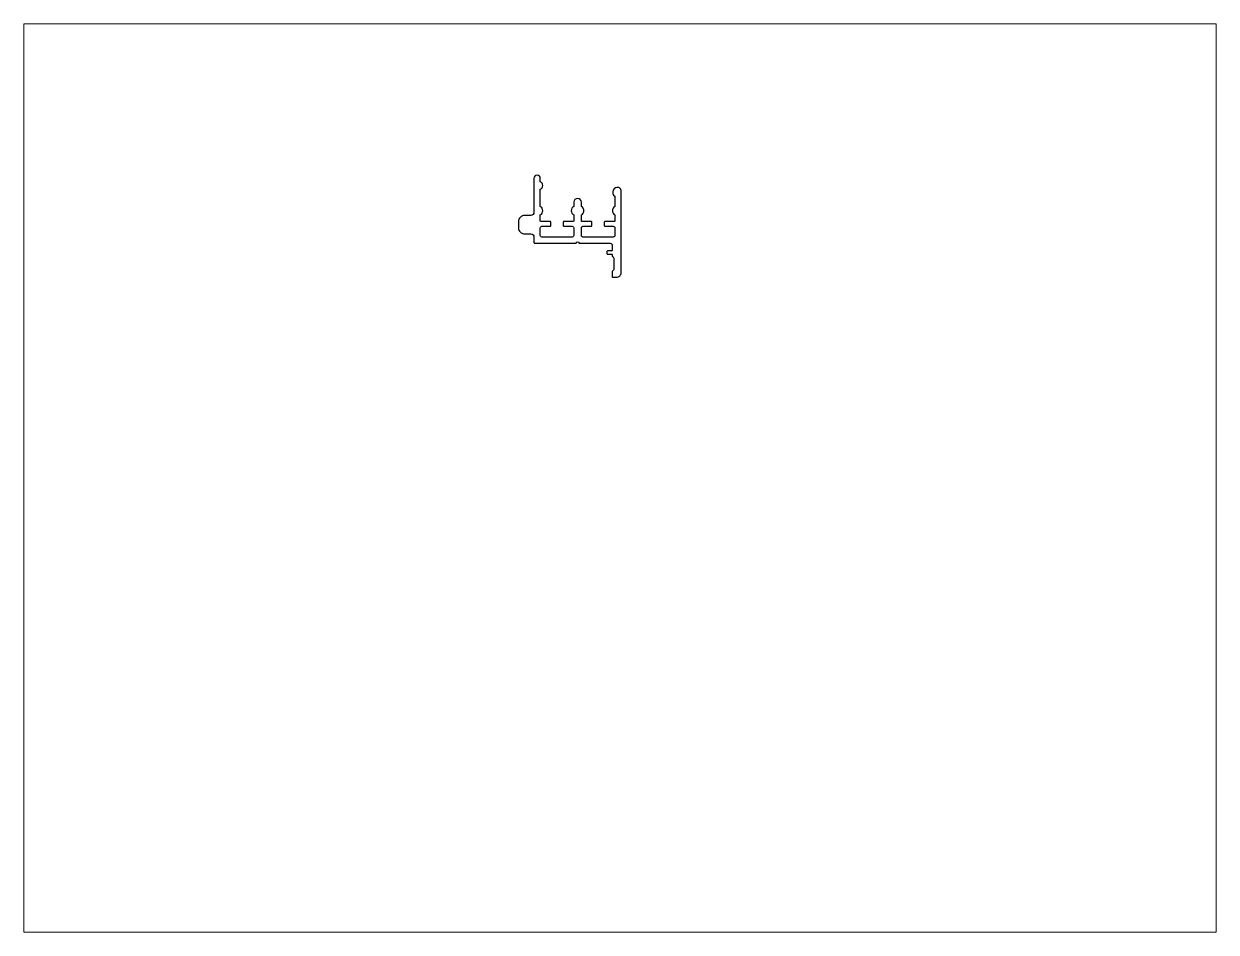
# Paper-space layout 'Layout1' of a CAD drawing. Extents: x 27 to 240, y 20 to 183.
# The model-space entities are those that its viewports show. They can reach past a viewport. Long polylines and large blocks are cut down to what shows.
import ezdxf

# ---------------------------------------------------------------- set-up
doc = ezdxf.new("R2010")
doc.units = 0
doc.header["$LTSCALE"] = 15
doc.layers.get('0').update_dxf_attribs({"linetype": 'CONTINUOUS'})

msp = doc.modelspace()

# ---------------------------------------------------------------- linework, layer by layer
msp.add_lwpolyline([(162.68, 225.25), (162.68, 216.25, -0.414214), (161.68, 215.25), (159.68, 215.25, 0.414214), (157.68, 213.25), (157.68, 211.25, 0.414214), (159.68, 209.25), (161.68, 209.25, -0.414214), (162.68, 208.25), (162.68, 206.46, 0.414214), (162.88, 206.26), (176.28, 206.26, -1), (177.28, 206.26), (187.38, 206.26, -0.414214), (187.98, 205.66), (187.98, 203.96, -0.414214), (187.78, 203.76), (186.48, 203.76, 0.414214), (186.28, 203.56), (186.28, 202.96, 0.414214), (186.48, 202.76), (187.78, 202.76, -0.414214), (187.98, 202.56), (187.98, 201.96, -0.414214), (188.48, 201.46), (188.48, 197.76, -0.414214), (187.98, 197.26), (187.98, 195.46, 0.414214), (188.18, 195.26), (189.28, 195.26, 0.432397), (190.88, 196.76), (190.88, 223.28, 0.356394), (190.08, 224.26, 0.840739), (188.83, 221.47), (188.83, 218.12, 0.603023), (188.83, 215.47), (188.83, 213.46, -0.414214), (188.63, 213.26), (185.63, 213.26, 0.414214), (185.43, 213.06), (185.43, 211.96, 0.414214), (185.63, 211.76), (188.33, 211.76, -0.414214), (188.83, 211.26), (188.83, 208.76, -0.414214), (188.33, 208.26), (178.53, 208.26, -0.414214), (178.03, 208.76), (178.03, 211.26, -0.414214), (178.53, 211.76), (181.23, 211.76, 0.414214), (181.43, 211.96), (181.43, 213.06, 0.414214), (181.23, 213.26), (178.23, 213.26, -0.414214), (178.03, 213.46), (178.03, 215.47, 0.603023), (178.03, 218.12), (178.03, 219.5, 1), (175.53, 219.5), (175.53, 218.12, 0.603023), (175.53, 215.47), (175.53, 213.46, -0.414214), (175.33, 213.26), (172.33, 213.26, 0.414214), (172.13, 213.06), (172.13, 211.96, 0.414214), (172.33, 211.76), (175.03, 211.76, -0.414214), (175.53, 211.26), (175.53, 208.76, -0.414214), (175.03, 208.26), (165.23, 208.26, -0.414214), (164.73, 208.76), (164.73, 211.26, -0.414214), (165.23, 211.76), (167.93, 211.76, 0.414214), (168.13, 211.96), (168.13, 213.06, 0.414214), (167.93, 213.26), (164.93, 213.26, -0.414214), (164.73, 213.46), (164.73, 215.47, 0.603023), (164.73, 218.12), (164.73, 223.74, 0.669135), (164.73, 226.15), (164.73, 227.25, 0.414214), (163.73, 228.25), (163.68, 228.25, 0.414214), (162.68, 227.25), (162.68, 224.64)], format="xyb")

psp = doc.layouts.get("Layout1")

# ---------------------------------------------------------------- viewports
at = {"layer": '0', "color": 0, "linetype": 'BYBLOCK', "ltscale": 0.05}
psp.add_viewport(center=(133.35, 101.6), size=(213.36, 162.56), view_center_point=(190.51, 130.3), view_height=293.8955, dxfattribs=at)

doc.saveas('drawing.dxf')
